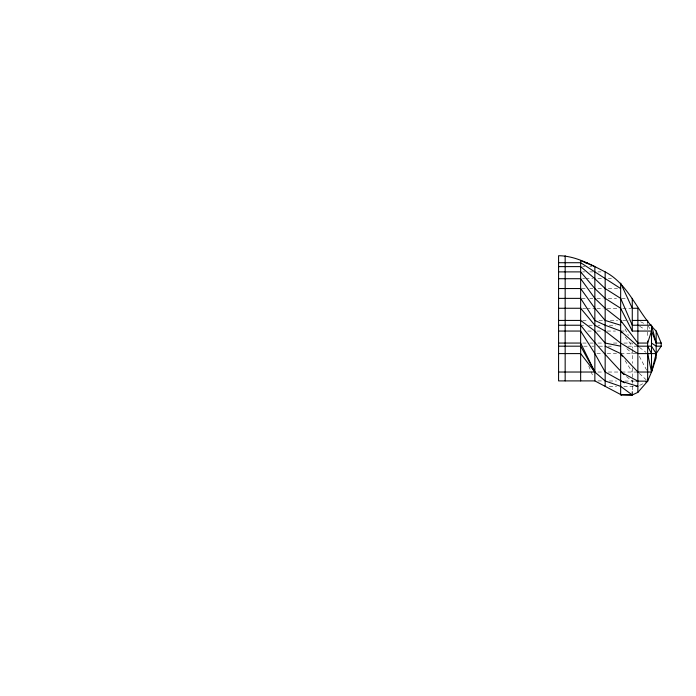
<?xml version="1.0" encoding="UTF-8"?>
<svg xmlns="http://www.w3.org/2000/svg" width="696" height="696" viewBox="0 0 696 696"><rect width="100%" height="100%" fill="white"/><g stroke="black" fill="none" stroke-linecap="round" stroke-linejoin="round"><path stroke-width="0.52" stroke-dasharray="3.48 2.61" d="M639.65 385.419L644.087 383.061M582.674 266.611L584.71 266.611M589.782 266.611L591.809 266.611M582.674 271.892L584.71 271.892M589.782 271.892L592.827 271.892M597.942 271.892L601.039 271.892M582.674 278.713L584.71 278.713M585.719 278.713L592.827 278.713M597.942 278.713L603.101 278.713M608.304 278.713L611.445 278.713M581.665 288.544L585.719 288.544M589.782 288.544L592.827 288.544M597.942 288.544L603.101 288.544M608.26 288.544L617.552 288.544M581.665 298.375L585.719 298.375M589.782 298.375L592.827 298.375M596.916 298.375L603.101 298.375M608.26 298.375L616.525 298.375M621.711 298.375L628.044 298.375M582.674 308.267L585.719 308.267M586.737 308.267L593.836 308.267M596.916 308.267L603.101 308.267M607.225 308.267L617.552 308.267M622.763 308.267L631.22 308.267M582.674 320.43L588.764 320.43M598.978 320.43L604.128 320.43M610.322 320.43L617.552 320.43M622.763 320.43L629.106 320.43M581.665 325.232L583.692 325.232M588.764 325.232L592.827 325.232M597.942 325.232L600.004 325.232M609.296 325.232L615.49 325.232M587.746 331.052L592.827 331.052M596.916 331.052L601.039 331.052M607.225 331.052L615.49 331.052M620.658 331.052L625.939 331.052M582.674 343.058L588.764 343.058M589.782 343.058L593.836 343.058M597.942 343.058L604.128 343.058M613.42 343.058L617.552 343.058M623.825 343.058L632.273 343.058L632.273 348.296M583.692 346.182L587.746 346.182M591.809 346.182L593.836 346.182M598.978 346.182L605.163 346.182M608.26 346.182L611.358 346.182M628.044 346.182L636.936 346.182M596.916 353.594L603.101 353.594M607.225 353.594L616.525 353.594M620.658 353.594L636.936 353.594M597.942 372.029L603.101 372.029M608.26 372.029L618.587 372.029M621.711 372.029L636.936 372.029M609.296 386.367L616.525 386.367M623.825 386.367L634.143 386.367M597.942 380.912L603.101 380.938M609.296 380.973L616.525 381.008M624.877 381.051L636.936 381.121M640.538 321.743L644.087 323.483M639.65 326.293L644.975 329.469M639.502 347.417L646.018 352.359M626.461 376.562L632.273 381.095M626.852 348.679L632.273 353.594M639.372 373.439L646.14 379.764M625.173 336.934L632.273 346.182M648.193 326.067L649.846 328.555M625.078 360.615L632.273 372.029M639.337 356.361L647.158 371.107M625.008 328.912L628.401 335.515M588.764 366.018L593.227 376.928M647.645 322.352L647.645 325.232M647.645 326.207L647.645 331.052M647.645 332.053L647.645 338.056M632.273 349.357L632.273 363.356M632.273 367.697L632.273 385.314M632.273 386.367L632.273 390.665"/><path stroke-width="1.04" d="M558.575 271.892L580.647 271.892L594.854 288.544L605.163 298.375L620.658 308.267L632.273 331.052L651.5 331.052L647.645 343.058L637.867 343.058L620.658 320.43L605.163 308.267L594.854 298.375L580.647 278.713L558.575 278.713M620.658 394.963L632.273 394.963L637.867 392.37L647.645 381.173L651.5 372.029L656.18 357.883L656.18 331.052C637.301 312.721 629.41 284.673 605.163 271.892C590.678 264.471 575.227 255.754 558.575 255.736L558.575 380.903L594.854 380.903L621.502 394.963M656.18 331.052L661.2 343.058L661.2 346.182L656.18 353.594L651.5 372.029L637.867 372.029L620.658 353.594L605.163 346.182M645.862 382.113L647.645 381.173L647.645 341.057M558.575 262.714L580.647 262.714L620.658 288.544M585.362 262.714L587.25 262.714M558.575 266.611L580.647 266.611L594.854 278.713L605.163 288.544L620.658 298.375L632.273 325.232L651.5 325.232L656.18 343.058L661.2 343.058M558.575 288.544L580.647 288.544L594.854 308.267L605.163 320.43L620.658 325.232M558.575 298.375L580.647 298.375L594.854 320.43L605.163 325.232L620.658 331.052L637.867 346.182L651.5 346.182L656.18 353.594L637.867 353.594L620.658 343.058L605.163 331.052L594.854 325.232L580.647 308.267L558.575 308.267M558.575 320.43L580.647 320.43L594.854 331.052L605.163 343.058L620.658 346.182M632.273 320.43L647.645 320.43L647.645 322.352M558.575 325.232L580.647 325.232C594.167 342.449 608.983 358.823 623.973 374.622M558.575 331.052L580.647 331.052L594.854 353.594L605.163 372.029L624.529 382.809M558.575 343.058L580.647 343.058L594.854 372.029L605.163 380.956L620.658 386.367L632.273 394.963L632.273 391.735M558.575 346.182L580.647 346.182L594.854 372.029L558.575 372.029M661.2 346.182L656.18 346.182L651.5 343.058M558.575 353.594L580.647 353.594L594.854 372.029M636.005 386.367L637.867 386.367L620.658 381.034M636.005 381.112L647.645 381.173M632.273 394.963L620.658 394.58L620.658 283.107L632.273 308.267L637.867 308.267L637.867 392.37M620.658 372.029L637.867 381.121M620.658 331.052L621.946 332.731M620.658 353.594L622.311 356.23M647.645 346.182L651.5 353.594M620.658 320.43L621.624 322.318M651.5 331.052L656.18 343.058M647.645 353.594L651.5 372.029L651.5 325.232M632.273 298.375L632.273 331.052M605.163 271.892L605.163 386.367M594.854 380.903L594.854 266.611L580.647 260.626L580.647 380.903M565.161 255.736L565.161 380.903"/></g></svg>
